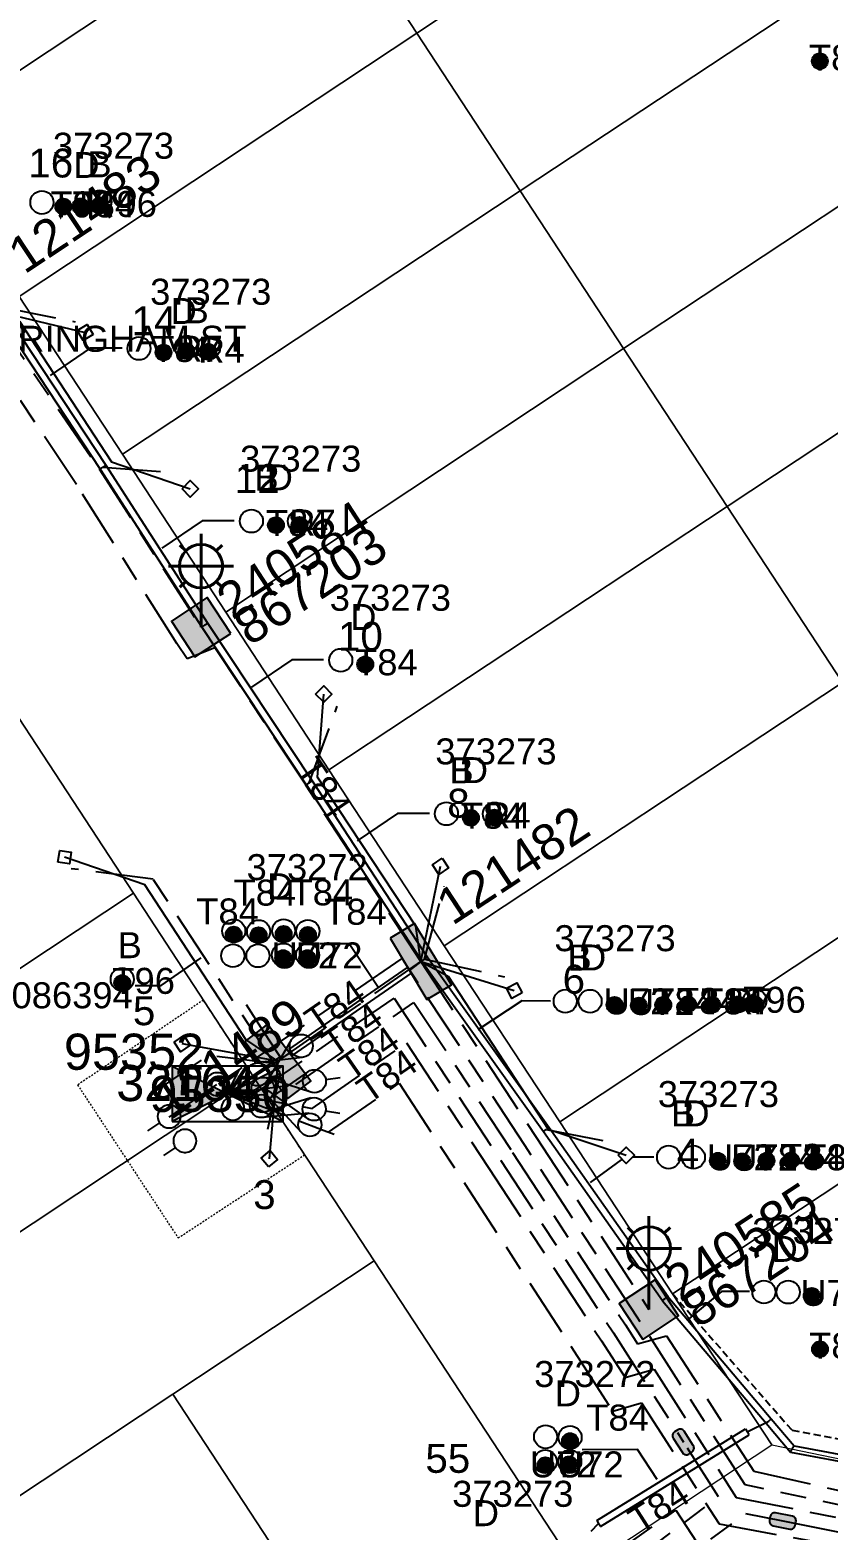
# Model space of a CAD drawing. Header units: metres. Extents: x 302064 to 304096, y 6268242 to 6271990.
# Drawn here: x 303091.9 to 303147.1, y 6270722.2 to 6270826 of the extents above; entities that cross this region are included whole.
import ezdxf
from ezdxf.enums import TextEntityAlignment as Align

# ---------------------------------------------------------------- set-up
doc = ezdxf.new("R2010")
doc.units = ezdxf.units.M
for name, pattern in [('Cable Exist UG', [8.2, 4, -1.2, 1.8, -1.2]), ('DASHED', [0.75, 0.5, -0.25]), ('HIDDEN', [0.375, 0.25, -0.125]), ('HIDDEN2', [0.1875, 0.125, -0.0625])]:
    doc.linetypes.add(name, pattern=pattern)
doc.layers.get('0').update_dxf_attribs({"color": 6})
for name, color, linetype in [('_User Miscellaneous12', 7, 'Continuous'), ('_User_LV_Exist', 7, 'Continuous'), ('Duct_SP_EXT', 7, 'Continuous'), ('Equip_HV_EXT', 7, 'Continuous'), ('Equip_LV_EXT', 7, 'Continuous'), ('Equip_SP_SL_EXT', 7, 'Continuous'), ('Mains_HV_EXT', 1, 'Continuous'), ('Mains_LV_EXT', 5, 'Continuous'), ('Mains_LV_SL_EXT', 4, 'Continuous'), ('Services_SP_EXT', 7, 'Continuous'), ('Sub_SP_EXT', 7, 'Continuous'), ('SupportsUG_SP_LV_EXT', 7, 'Continuous'), ('SupportsUG_SP_LV_SL_EXT', 7, 'Continuous'), ('Trench_SP_EXT', 7, 'Continuous')]:
    doc.layers.add(name, color=color, linetype=linetype)
for name, color, linetype, lineweight in [('Cadastre Land Parcels_SP_EXT', 7, 'Continuous', 5), ('Cadastre Other Property_SP_EXT', 9, 'HIDDEN', 5), ('Cadastre Roads_SP_EXT', 9, 'Continuous', 5)]:
    doc.layers.add(name, color=color, linetype=linetype, lineweight=lineweight)
doc.layers.add('UNKNOWN_FEATURES', color=1, linetype='DASHED', plot=False)
doc.styles.add('COLUMN_LABEL', font='arial.ttf')
doc.styles.add('iecARIAL', font='arial.ttf', dxfattribs={"height": 2})
doc.styles.add('POLE_LABEL', font='arial.ttf')
doc.styles.get("Standard").update_dxf_attribs({"font": 'arial.ttf'})
doc.styles.add('SWITCH_LABEL', font='arial.ttf', dxfattribs={"height": 2.5})
doc.linetypes.add('Cable E UG', pattern='A,6,-0.5,["E",Standard,S=1.7,R=0,X=0.5,Y=-1],-2.9', length=9.4)

# ---------------------------------------------------------------- blocks, each defined once
blk = doc.blocks.new('SUB_PADMOUNT_EXT')
for points in [[(0, 0), (-3.84, 1.92), (-3.84, -1.92)], [(0, 0), (3.84, 1.92), (3.84, -1.92)]]:
    blk.add_hatch(color=256).paths.add_polyline_path(points)
for p, q in [((3.84, 1.92), (-3.84, -1.92)), ((-3.84, 1.92), (3.84, -1.92))]:
    blk.add_line(p, q)
blk.add_lwpolyline([(-3.84, -1.92), (3.84, -1.92), (3.84, 1.92), (-3.84, 1.92)], close=True)
for tag, height, flags, p in [('ASSET_NUM', 2.5, 8, (2, 2)), ('STREET_CODE', 0.2, 9, (1.5, 0)), ('CONSTRUCTED_VOLTAGE', 0.2, 9, (1.5, -0.2)), ('OPERATING_VOLTAGE', 0.2, 9, (1.5, -0.6)), ('ORIENTATION', 0.2, 9, (1.5, -0.8)), ('OWNED_BY', 0.2, 9, (1.5, -1)), ('NO_PHASES', 0.2, 9, (1.5, -0.4)), ('OPERATED_BY', 0.2, 9, (1.5, -1.2)), ('SECONDARY_VOLTAGE', 0.2, 9, (1.5, -1.6)), ('STATE', 0.2, 9, (1.5, -1.8)), ('MAINTAINED_BY', 0.2, 9, (1.5, -1.4)), ('PARENT', 0.2, 9, (1.5, -2)), ('SUBSTATION_TYPE', 0.2, 9, (1.5, -2.2)), ('STREETNAME', 0.2, 9, (1.5, -3)), ('SUBURB', 0.2, 9, (1.5, -3.2)), ('USAGE', 0.2, 9, (1.5, -2.4)), ('LEGEND', 0.2, 9, (1.5, -2.6)), ('LOCATION', 0.2, 9, (1.5, -2.8)), ('Z', 0.2, 1, (1.5, -3.6)), ('NOTES', 0.2, 9, (1.5, -3.4))]:
    blk.add_attdef(tag, text='', height=height, dxfattribs=dict(flags=flags)).set_placement(p, align=Align.MIDDLE_LEFT)
blk = doc.blocks.new('COLUMN_EXT')
blk.add_hatch(color=256).paths.add_polyline_path([(-1.49, 1.48), (-1.49, -1.49), (1.48, -1.49), (1.48, 1.48)])
blk.add_lwpolyline([(-1.49, -1.49), (1.48, -1.49), (1.48, 1.48), (-1.49, 1.48)], close=True)
for tag, height, style, flags, p in [('ASSET_NUM', 2.5, 'COLUMN_LABEL', 8, (2, 2)), ('STRUCTURE_PLANT_NUMBER', 0.2, 'POLE_LABEL', 9, (1.81, 0.03)), ('STREET_CODE', 0.2, 'COLUMN_LABEL', 9, (1.81, -0.2))]:
    blk.add_attdef(tag, text='', height=height, dxfattribs=dict(style=style, flags=flags)).set_placement(p, align=Align.MIDDLE_LEFT)
at = {"flags": 9}
for tag, p in [('COLUMN_TYPE', (1.81, -0.4)), ('OWNED_BY', (1.81, -0.6)), ('STATE', (1.81, -0.8)), ('USAGE', (1.81, -1)), ('STREETNAME', (1.81, -1.6)), ('SUBURB', (1.81, -1.8)), ('LEGEND', (1.81, -1.2)), ('LOCATION', (1.81, -1.4)), ('NOTES', (1.81, -2))]:
    blk.add_attdef(tag, text='', height=0.2, dxfattribs=at).set_placement(p, align=Align.MIDDLE_LEFT)
at = {"flags": 1}
blk.add_attdef('Z', (1.81, -2.35), '', height=0.2, dxfattribs=at)
blk = doc.blocks.new('PILLAR_EXT')
blk.add_hatch(color=256).paths.add_polyline_path([(-2.475, 0.99), (-2.475, -0.99), (2.475, -0.99), (2.475, 0.99)])
blk.add_lwpolyline([(-2.475, -0.99), (2.475, -0.99), (2.475, 0.99), (-2.475, 0.99)], close=True)
at = {"style": 'iecARIAL', "flags": 8}
blk.add_attdef('ASSET_NUM', (1.5, 3.5), '', height=2.5, dxfattribs=at)
for tag, p, flags in [('OWNED_BY', (0, -0.2), 9), ('STATE', (0, -0.4), 9), ('SUPPORT_TYPE', (0, -0.6), 9), ('USAGE', (0, -0.8), 9), ('LEGEND', (0, -1), 9), ('LOCATION', (0, -1.2), 9), ('STREETNAME', (0, -1.8), 9), ('SUBURB', (0, -2), 1), ('NOTES', (0, -1.4), 9), ('PARENT', (0, -1.6), 9)]:
    blk.add_attdef(tag, p, '', height=0.2, dxfattribs=dict(flags=flags))
blk = doc.blocks.new('DUCT_EXT')
blk.add_circle((0, 0.8), 0.8)
at = {"flags": 1}
blk.add_attdef('Z', (0, 0), '', height=0.2, dxfattribs=at)
at = {"flags": 9}
for tag, p in [('DUCT_CODE', (0, 0)), ('XSECT_TYPE', (0, -0.2)), ('STATE', (0, -0.6)), ('FB_REFERENCE', (0, -0.4)), ('NOTES', (0, -0.8))]:
    blk.add_attdef(tag, text='', height=0.2, dxfattribs=at).set_placement(p, align=Align.MIDDLE_LEFT)
blk = doc.blocks.new('SL_LANTERN_EXT')
at = {"lineweight": 40}
for p, q in [((0, 1.97), (0, 6.47)), ((-1.46, 5.68), (-1.06, 5.28)), ((1.46, 5.68), (1.06, 5.28)), ((-2.25, 4.22), (2.25, 4.22)), ((-1.46, 2.76), (-1.06, 3.16)), ((1.46, 2.76), (1.06, 3.16)), ((0, 0), (0, 2.72))]:
    blk.add_line(p, q, dxfattribs=at)
blk.add_circle((0, 4.22), 1.5, dxfattribs=at)
at = {"style": 'iecARIAL', "flags": 8}
blk.add_attdef('ASSET_NUM', (1.5, 1.5), '', height=2.5, dxfattribs=at)
for tag, p, height, flags in [('CONSTRUCTED_VOLTAGE', (0.98, -0.65), 0.2, 9), ('CONTROL_TYPE', (0.98, -0.85), 0.2, 9), ('LANTERN_PURPOSE', (0.98, -1.05), 0.2, 9), ('LNUMBER', (2.18, -3.25), 2.5, 8), ('OPERATING_VOLTAGE', (0.98, -1.65), 0.2, 9), ('ORIENTATION', (0.98, -1.85), 0.2, 9), ('OWNED_BY', (0.98, -2.05), 0.2, 9), ('STATE', (0.98, -2.25), 0.2, 9), ('LANTERN_TYPE', (0.98, -1.25), 0.2, 9), ('NO_PHASES', (0.98, -1.45), 0.2, 9), ('USAGE', (0.98, -2.45), 0.2, 9), ('CEXIST', (0.98, -2.65), 0.2, 9), ('CNEW', (0.98, -2.85), 0.2, 9), ('CNUMBER', (0.98, -3.05), 0.2, 9), ('CREMOVE', (0.98, -3.25), 0.2, 9), ('CREPLACE', (0.98, -3.45), 0.2, 9), ('LKINGHEIGHT', (0.98, -3.65), 0.2, 9), ('LBRACKET', (0.98, -3.85), 0.2, 9), ('LBRACKETVOCAB', (0.98, -4.05), 0.2, 9), ('LCATEGORY', (0.98, -4.25), 0.2, 9), ('LCHARGE1', (0.98, -4.45), 0.2, 9), ('LCHARGE1PERCENT', (0.98, -4.65), 0.2, 9), ('LCHARGE2', (0.98, -4.85), 0.2, 9), ('LCHARGE2PERCENT', (0.98, -5.05), 0.2, 9), ('LCHARGE3', (0.98, -5.25), 0.2, 9), ('LCHARGE3PERCENT', (0.98, -5.45), 0.2, 9), ('LEXIST', (0.98, -5.65), 0.2, 9), ('LLAMP', (0.98, -5.85), 0.2, 9), ('LLAMPVOCAB', (0.98, -6.05), 0.2, 9), ('LMAST', (0.98, -6.25), 0.2, 9), ('LMASTVOCAB', (0.98, -6.45), 0.2, 9), ('LNEW', (0.98, -6.65), 0.2, 9), ('LANTNUMBER', (0.98, -6.85), 0.2, 9), ('LOUTREACH', (0.98, -7.25), 0.2, 9), ('LOUTREACHVOCAB', (0.98, -7.45), 0.2, 9), ('LRATECODE', (0.98, -7.65), 0.2, 9), ('LREMOVE', (0.98, -7.85), 0.2, 9), ('LREPLACE', (0.98, -8.05), 0.2, 9), ('LTYPE', (0.98, -8.25), 0.2, 9), ('LTYPEVOCAB', (0.98, -8.45), 0.2, 9), ('STREETNAME', (0.98, -9.25), 0.2, 9), ('SUBURB', (0.98, -9.45), 0.2, 1), ('LEGEND', (0.98, -8.65), 0.2, 9), ('LOCATION', (0.98, -8.85), 0.2, 9), ('NOTES', (0.98, -9.05), 0.2, 9)]:
    blk.add_attdef(tag, p, '', height=height, dxfattribs=dict(flags=flags))
blk = doc.blocks.new('CCP_EXT')
at = {"flags": 9}
for tag, p in [('STATE', (0, -1.8)), ('USAGE', (0, -1.2)), ('LEGEND', (0, -1.4)), ('LIFE_SUPPORT', (0, -1.6)), ('NOTES', (0, -2))]:
    blk.add_attdef(tag, text='', height=0.2, dxfattribs=at).set_placement(p, align=Align.MIDDLE_LEFT)
blk.add_wipeout([(0, 0.57), (0.57, 0), (0, -0.57), (-0.57, 0)])
blk.add_lwpolyline([(-0.57, 0), (0, 0.57), (0.57, 0), (0, -0.57), (-0.57, 0)])
at = {"flags": 1}
blk.add_attdef('Z', (0, 0), '', height=0.2, dxfattribs=at)
at = {"flags": 9}
for tag, p in [('CCP_TYPE', (0, 0)), ('CONSTRUCTED_VOLTAGE', (0, -0.2)), ('OPERATING_VOLTAGE', (0, -0.6)), ('ORIENTATION', (0, -0.8)), ('OWNED_BY', (0, -1)), ('NO_PHASES', (0, -0.4))]:
    blk.add_attdef(tag, text='', height=0.2, dxfattribs=at).set_placement(p, align=Align.MIDDLE_LEFT)
blk = doc.blocks.new('HV_STJ_EXT')
h = blk.add_hatch(color=256)
edge = h.paths.add_edge_path()
edge.add_ellipse((-0.59, 0.13), major_axis=(0.226, 0.226), ratio=1, start_angle=45, end_angle=135)
edge.add_line((-0.91, 0.13), (-0.91, -0.13))
edge.add_ellipse((-0.59, -0.13), major_axis=(0.226, 0.226), ratio=1, start_angle=135, end_angle=225)
edge.add_line((-0.59, -0.45), (0.59, -0.45))
edge.add_ellipse((0.59, -0.13), major_axis=(-0.226, 0.226), ratio=1, start_angle=135, end_angle=225)
edge.add_line((0.91, -0.13), (0.91, 0.13))
edge.add_ellipse((0.59, 0.13), major_axis=(-0.226, 0.226), ratio=1, start_angle=225, end_angle=315)
edge.add_line((0.59, 0.45), (-0.59, 0.45))
blk.add_lwpolyline([(-0.91, 0.13), (-0.91, -0.13, 0.414214), (-0.59, -0.45), (0.59, -0.45, 0.414214), (0.91, -0.13), (0.91, 0.13, 0.414214), (0.59, 0.45), (-0.59, 0.45, 0.414214)], format="xyb", close=True)
for tag, flags, p in [('ORIENTATION', 9, (1.5, 0)), ('Z', 1, (1.5, -0.8)), ('USAGE', 9, (1.5, -0.2)), ('LEGEND', 9, (1.5, -0.4)), ('NOTES', 9, (1.5, -0.6))]:
    blk.add_attdef(tag, text='', height=0.2, dxfattribs=dict(flags=flags)).set_placement(p, align=Align.MIDDLE_LEFT)
blk = doc.blocks.new('LV_UG_DFUSE_CLOSED_EXT')
for points in [[(1, 0), (0, 0)], [(5.04, 0.73), (2.16, -0.72)], [(5.05, -0.71), (2.16, 0.72)], [(6.2, 0.01), (7.2, 0.01)]]:
    blk.add_lwpolyline(points)
for centre in [(1.8, 0), (5.4, 0.01)]:
    blk.add_circle(centre, 0.8)
at = {"flags": 9}
for tag, p in [('ACTUAL_STATUS', (0, 0)), ('CONSTRUCTED_VOLTAGE', (0, -0.2)), ('OPERATING_VOLTAGE', (0, -0.6)), ('ORIENTATION', (0, -0.8)), ('STATE', (0, -1)), ('NO_PHASES', (0, -0.4)), ('SWITCH_TYPE', (0, -1.2)), ('USAGE', (0, -1.4)), ('NOTES', (0, -1.6))]:
    blk.add_attdef(tag, text='', height=0.2, dxfattribs=at).set_placement(p, align=Align.MIDDLE_LEFT)
at = {"flags": 1}
blk.add_attdef('Z', (0, 0), '', height=0.2, dxfattribs=at)
blk = doc.blocks.new('SWG_HOLEC_SU_EXT')
blk.add_line((1.8, -2), (5.8, -2))
for points in [[(1, 0), (0, 0)], [(6.6, 0), (7.6, 0)]]:
    blk.add_lwpolyline(points)
for points in [[(1.8, -0.8, 1), (1.8, 0.8, 1)], [(5.8, -0.8, 1), (5.8, 0.8, 1)]]:
    blk.add_lwpolyline(points, format="xyb", close=True)
at = {"style": 'SWITCH_LABEL', "flags": 8}
blk.add_attdef('ASSET_NUM', text='', height=2.5, rotation=179.9544, dxfattribs=at).set_placement((-2.4, 0), align=Align.MIDDLE_LEFT)
at = {"flags": 1}
blk.add_attdef('Z', (0, 0), '', height=0.2, dxfattribs=at)
at = {"flags": 9}
for tag, p in [('ACTUAL_STATUS', (0, -0.4)), ('CONSTRUCTED_VOLTAGE', (0, -0.6)), ('OPERATING_VOLTAGE', (0, -1)), ('NO_PHASES', (0, -0.8)), ('ORIENTATION', (0, -1.2)), ('OWNED_BY', (0, -1.4)), ('STATE', (0, -1.8)), ('SWITCH_TYPE', (0, -2)), ('PARENT', (0, -1.6)), ('STREETNAME', (0, -2.6)), ('SUBURB', (0, -2.8)), ('USAGE', (0, -2.2)), ('LOCATION', (0, -2.4)), ('NOTES', (0, -3))]:
    blk.add_attdef(tag, text='', height=0.2, dxfattribs=at).set_placement(p, align=Align.MIDDLE_LEFT)
at = {"style": 'SWITCH_LABEL', "flags": 9}
blk.add_attdef('STREET_CODE', text='', height=0.2, dxfattribs=at).set_placement((0, -0.2), align=Align.MIDDLE_LEFT)
blk = doc.blocks.new('CABLE_LARGE_EXT')
h = blk.add_hatch(color=256)
edge = h.paths.add_edge_path()
edge.add_arc((0, 0.55), 0.55, 0, 360)
blk.add_circle((0, 0.55), 0.55)
at = {"flags": 1}
blk.add_attdef('Z', (0, 0), '', height=0.2, dxfattribs=at)
at = {"flags": 9}
for tag, p in [('COND_CODE', (0, 0)), ('STATE', (0, -0.4)), ('XSECT_SIZE', (0, -0.6)), ('FB_REFERENCE', (0, -0.2)), ('NOTES', (0, -0.8))]:
    blk.add_attdef(tag, text='', height=0.2, dxfattribs=at).set_placement(p, align=Align.MIDDLE_LEFT)

msp = doc.modelspace()

# ---------------------------------------------------------------- linework, layer by layer
at = {"layer": '_User Miscellaneous12'}
for p, q in [((303096.7608, 6270795.627), (303096.9625, 6270795.757)), ((303096.7622, 6270795.6249), (303096.9625, 6270795.757)), ((303097.1629, 6270795.8892), (303096.9625, 6270795.757)), ((303097.1643, 6270795.887), (303096.9625, 6270795.757)), ((303103.8141, 6270784.6807), (303104.0158, 6270784.8107)), ((303103.8158, 6270784.6781), (303104.0158, 6270784.8107)), ((303103.8158, 6270784.6781), (303111.0366, 6270773.7835)), ((303104.2159, 6270784.9433), (303104.0158, 6270784.8107)), ((303104.2176, 6270784.9407), (303104.0158, 6270784.8107)), ((303111.0358, 6270773.7847), (303111.2367, 6270773.9161)), ((303111.0358, 6270773.7847), (303119.0281, 6270761.5671)), ((303111.0366, 6270773.7835), (303111.2367, 6270773.9161)), ((303111.4367, 6270774.0487), (303111.2367, 6270773.9161)), ((303111.4375, 6270774.0475), (303111.2367, 6270773.9161)), ((303119.0281, 6270761.5671), (303119.229, 6270761.6985)), ((303119.0337, 6270761.559), (303119.229, 6270761.6985)), ((303119.4243, 6270761.838), (303119.229, 6270761.6985)), ((303119.4298, 6270761.8299), (303119.229, 6270761.6985)), ((303109.826, 6270755.4671), (303118.0462, 6270761.1305)), ((303110.0983, 6270755.0718), (303118.3185, 6270760.7353)), ((303118.0462, 6270761.1305), (303118.1824, 6270760.9329)), ((303118.3185, 6270760.7353), (303118.1824, 6270760.9329)), ((303109.826, 6270755.4671), (303109.9622, 6270755.2695)), ((303110.0983, 6270755.0718), (303109.9622, 6270755.2695)), ((303127.4454, 6270749.7809), (303127.6416, 6270749.9191)), ((303127.4463, 6270749.7796), (303127.6416, 6270749.9191)), ((303127.837, 6270750.0586), (303127.6416, 6270749.9191)), ((303127.8379, 6270750.0572), (303127.6416, 6270749.9191)), ((303135.6866, 6270738.0773), (303135.8829, 6270738.2155)), ((303135.6996, 6270738.0606), (303135.8829, 6270738.2155)), ((303135.6996, 6270738.0606), (303142.8581, 6270729.5901)), ((303136.0662, 6270738.3704), (303135.8829, 6270738.2155)), ((303136.0791, 6270738.3537), (303135.8829, 6270738.2155)), ((303136.0662, 6270738.3704), (303143.2247, 6270729.8999)), ((303131.1372, 6270722.8605), (303141.4295, 6270729.2045)), ((303141.4295, 6270729.2045), (303141.5555, 6270729.0002)), ((303142.8581, 6270729.5901), (303143.0414, 6270729.745)), ((303142.8584, 6270729.5897), (303143.0414, 6270729.745)), ((303142.8584, 6270729.5897), (303144.5475, 6270727.5995)), ((303143.2244, 6270729.9003), (303143.0414, 6270729.745)), ((303143.2247, 6270729.8999), (303143.0414, 6270729.745)), ((303143.2244, 6270729.9003), (303144.8031, 6270728.0402)), ((303131.3891, 6270722.4519), (303141.6814, 6270728.7959)), ((303141.6814, 6270728.7959), (303141.5555, 6270729.0002)), ((303144.8031, 6270728.0402), (303144.6753, 6270727.8198)), ((303144.8031, 6270728.0402), (303151.121, 6270726.863)), ((303144.5475, 6270727.5995), (303144.6753, 6270727.8198)), ((303144.5475, 6270727.5995), (303151.2087, 6270726.3584)), ((303131.1372, 6270722.8605), (303131.2631, 6270722.6562)), ((303131.3891, 6270722.4519), (303131.2631, 6270722.6562))]:
    msp.add_line(p, q, dxfattribs=at)
at = {"layer": '_User_LV_Exist', "linetype": 'Cable Exist UG'}
for points in [[(303109.0604, 6270754.6412), (303118.9616, 6270761.5411)], [(303105.7113, 6270752.4808), (303109.0604, 6270754.6412)], [(303119.8763, 6270704.2182), (303122.3871, 6270703.3968), (303122.3871, 6270703.3968), (303131.7804, 6270709.5343), (303130.6446, 6270712.4768), (303130.6446, 6270712.4768), (303131.9307, 6270719.825), (303131.7192, 6270720.1186), (303136.6175, 6270723.5739), (303136.6175, 6270723.5739), (303138.4485, 6270720.7854), (303152.3795, 6270718.3585), (303163.8231, 6270725.9608), (303166.1837, 6270727.529), (303171.0164, 6270730.7101), (303169.887, 6270732.4046)]]:
    msp.add_lwpolyline(points, dxfattribs=at)
at = {"layer": 'Cadastre Land Parcels_SP_EXT', "linetype": 'Continuous'}
for points in [[(303146.2346, 6270844.0295), (303139.0651, 6270854.9493), (303111.5424, 6270836.7151), (303118.6877, 6270825.7978), (303146.2346, 6270844.0295)], [(303111.5424, 6270836.7151), (303104.3979, 6270847.6314), (303076.8794, 6270829.3963), (303084.0248, 6270818.48), (303111.5424, 6270836.7151)], [(303153.405, 6270833.1077), (303146.2346, 6270844.0295), (303118.6877, 6270825.7978), (303125.833, 6270814.8815), (303153.405, 6270833.1077)], [(303118.6877, 6270825.7978), (303111.5424, 6270836.7151), (303084.0248, 6270818.48), (303091.1693, 6270807.5647), (303118.6877, 6270825.7978)], [(303160.5744, 6270822.1879), (303153.405, 6270833.1077), (303125.833, 6270814.8815), (303132.9934, 6270803.9625), (303160.5744, 6270822.1879)], [(303125.833, 6270814.8815), (303118.6877, 6270825.7978), (303091.1693, 6270807.5647), (303098.3138, 6270796.6474), (303125.833, 6270814.8815)], [(303167.744, 6270811.268), (303160.5744, 6270822.1879), (303132.9934, 6270803.9625), (303140.1629, 6270793.0427), (303167.744, 6270811.268)], [(303132.9934, 6270803.9625), (303125.833, 6270814.8815), (303098.3138, 6270796.6474), (303105.46, 6270785.7311), (303132.9934, 6270803.9625)], [(303175.7408, 6270799.0862), (303167.744, 6270811.268), (303140.1629, 6270793.0427), (303148.1598, 6270780.8619), (303175.7408, 6270799.0862)], [(303140.1629, 6270793.0427), (303132.9934, 6270803.9625), (303105.46, 6270785.7311), (303112.6044, 6270774.8148), (303140.1629, 6270793.0427)], [(303148.1598, 6270780.8619), (303140.1629, 6270793.0427), (303112.6044, 6270774.8148), (303120.5789, 6270762.6366), (303148.1598, 6270780.8619)], [(303150.7248, 6270765.0925), (303156.1567, 6270768.6821), (303148.1598, 6270780.8619), (303120.5789, 6270762.6366), (303128.5758, 6270750.4567), (303150.7248, 6270765.0925)], [(303099.0641, 6270766.2796), (303090.2732, 6270779.712), (303062.7656, 6270761.485), (303071.5549, 6270748.0515), (303099.0641, 6270766.2796)], [(303107.3906, 6270753.5566), (303099.0641, 6270766.2796), (303071.5549, 6270748.0515), (303079.8798, 6270735.3276), (303107.3906, 6270753.5566)], [(303158.5363, 6270753.1933), (303150.7248, 6270765.0925), (303128.5758, 6270750.4567), (303136.3881, 6270738.5586), (303158.5363, 6270753.1933)], [(303101.7886, 6270731.6032), (303115.7221, 6270740.8337), (303107.3906, 6270753.5566), (303079.8798, 6270735.3276), (303088.2047, 6270722.6035), (303101.7886, 6270731.6032)], [(303168.1621, 6270738.5318), (303158.5363, 6270753.1933), (303136.3881, 6270738.5586), (303143.2563, 6270728.097), (303150.1932, 6270726.6584), (303168.1621, 6270738.5318)], [(303128.4644, 6270712.2988), (303129.885, 6270719.261), (303115.7221, 6270740.8337), (303101.7886, 6270731.6032), (303118.6818, 6270705.835), (303128.4644, 6270712.2988)], [(303118.6818, 6270705.835), (303101.7886, 6270731.6032), (303088.2047, 6270722.6035), (303105.0638, 6270696.8357), (303118.6818, 6270705.835)]]:
    msp.add_lwpolyline(points, close=True, dxfattribs=at)
at = {"layer": 'Duct_SP_EXT'}
for p, q in [((303096.7608, 6270795.627), (303096.9625, 6270795.757)), ((303096.7622, 6270795.6249), (303096.9625, 6270795.757)), ((303097.1629, 6270795.8892), (303096.9625, 6270795.757)), ((303097.1643, 6270795.887), (303096.9625, 6270795.757)), ((303103.8141, 6270784.6807), (303104.0158, 6270784.8107)), ((303103.8158, 6270784.6781), (303104.0158, 6270784.8107)), ((303103.8158, 6270784.6781), (303111.0366, 6270773.7835)), ((303104.2159, 6270784.9433), (303104.0158, 6270784.8107)), ((303104.2176, 6270784.9407), (303104.0158, 6270784.8107)), ((303111.0358, 6270773.7847), (303111.2367, 6270773.9161)), ((303111.0358, 6270773.7847), (303119.0281, 6270761.5671)), ((303111.0366, 6270773.7835), (303111.2367, 6270773.9161)), ((303111.4367, 6270774.0487), (303111.2367, 6270773.9161)), ((303111.4375, 6270774.0475), (303111.2367, 6270773.9161)), ((303119.0281, 6270761.5671), (303119.229, 6270761.6985)), ((303119.0337, 6270761.559), (303119.229, 6270761.6985)), ((303119.4243, 6270761.838), (303119.229, 6270761.6985)), ((303119.4298, 6270761.8299), (303119.229, 6270761.6985)), ((303109.826, 6270755.4671), (303118.0462, 6270761.1305)), ((303110.0983, 6270755.0718), (303118.3185, 6270760.7353)), ((303118.0462, 6270761.1305), (303118.1824, 6270760.9329)), ((303118.3185, 6270760.7353), (303118.1824, 6270760.9329)), ((303109.826, 6270755.4671), (303109.9622, 6270755.2695)), ((303110.0983, 6270755.0718), (303109.9622, 6270755.2695)), ((303127.4454, 6270749.7809), (303127.6416, 6270749.9191)), ((303127.4463, 6270749.7796), (303127.6416, 6270749.9191)), ((303127.837, 6270750.0586), (303127.6416, 6270749.9191)), ((303127.8379, 6270750.0572), (303127.6416, 6270749.9191)), ((303135.6866, 6270738.0773), (303135.8829, 6270738.2155)), ((303135.6996, 6270738.0606), (303135.8829, 6270738.2155)), ((303135.6996, 6270738.0606), (303142.8581, 6270729.5901)), ((303136.0662, 6270738.3704), (303135.8829, 6270738.2155)), ((303136.0791, 6270738.3537), (303135.8829, 6270738.2155)), ((303136.0662, 6270738.3704), (303143.2247, 6270729.8999)), ((303131.1372, 6270722.8605), (303141.4295, 6270729.2045)), ((303141.4295, 6270729.2045), (303141.5555, 6270729.0002)), ((303142.8581, 6270729.5901), (303143.0414, 6270729.745)), ((303142.8584, 6270729.5897), (303143.0414, 6270729.745)), ((303142.8584, 6270729.5897), (303144.5475, 6270727.5995)), ((303143.2244, 6270729.9003), (303143.0414, 6270729.745)), ((303143.2247, 6270729.8999), (303143.0414, 6270729.745)), ((303143.2244, 6270729.9003), (303144.8031, 6270728.0402)), ((303131.3891, 6270722.4519), (303141.6814, 6270728.7959)), ((303141.6814, 6270728.7959), (303141.5555, 6270729.0002)), ((303144.8031, 6270728.0402), (303144.6753, 6270727.8198)), ((303144.8031, 6270728.0402), (303151.121, 6270726.863)), ((303144.5475, 6270727.5995), (303144.6753, 6270727.8198)), ((303144.5475, 6270727.5995), (303151.2087, 6270726.3584)), ((303131.1372, 6270722.8605), (303131.2631, 6270722.6562)), ((303131.3891, 6270722.4519), (303131.2631, 6270722.6562))]:
    msp.add_line(p, q, dxfattribs=at)
for points in [[(303098.2805, 6270803.9922), (303096.075, 6270803.9902), (303093.3009, 6270802.0921)], [(303106.0457, 6270792.0432), (303103.8226, 6270792.0442), (303101.0303, 6270790.1596)], [(303112.2373, 6270782.4121), (303110.0299, 6270782.4169), (303107.2516, 6270780.5369)], [(303119.5539, 6270771.7874), (303117.3411, 6270771.7871), (303114.5568, 6270769.9053)], [(303111.9724, 6270762.7978), (303114.0071, 6270762.783), (303115.9769, 6270759.8269)], [(303099.1788, 6270759.8781), (303100.988, 6270759.8793), (303103.7649, 6270761.795)], [(303127.9384, 6270758.8093), (303125.9489, 6270758.8226), (303122.9196, 6270756.813)], [(303135.0911, 6270748.0158), (303133.093, 6270748.0045), (303130.6779, 6270746.246)], [(303141.7228, 6270738.6991), (303139.7777, 6270738.711), (303137.5242, 6270736.828)], [(303130.1237, 6270727.782), (303133.9345, 6270727.805), (303135.2926, 6270725.7221)]]:
    msp.add_lwpolyline(points, dxfattribs=at)
at = {"layer": 'Mains_HV_EXT', "linetype": 'Cable Exist UG'}
for points in [[(303144.0145, 6270722.8306), (303151.4284, 6270721.354), (303171.027, 6270734.3723), (303182.0739, 6270741.6902), (303201.5468, 6270754.5162), (303203.4227, 6270764.2404), (303203.4227, 6270764.2404), (303210.2958, 6270768.6567), (303220.1172, 6270766.8212), (303241.2349, 6270780.7834), (303245.8405, 6270783.8465)], [(303014.3294, 6270633.2928), (303033.0557, 6270645.6652), (303050.6683, 6270657.3015), (303050.6683, 6270657.3015), (303063.9905, 6270666.1375), (303065.3835, 6270676.2249), (303073.2007, 6270681.4091), (303073.2007, 6270681.4091), (303079.2953, 6270679.68), (303081.6781, 6270677.7478), (303094.7846, 6270686.4489), (303120.3356, 6270703.332), (303120.3356, 6270703.332), (303131.5989, 6270710.8036), (303133.0261, 6270719.5886), (303139.5738, 6270724.4942), (303137.1291, 6270728.2993)], [(303014.5301, 6270632.2268), (303031.6703, 6270643.5398), (303033.0363, 6270643.3888), (303044.8982, 6270651.1623), (303045.0069, 6270652.3522), (303064.9193, 6270665.5536), (303066.3124, 6270675.6409), (303072.3481, 6270679.6292), (303078.1655, 6270678.1806), (303081.2233, 6270675.2883), (303094.2286, 6270683.7239), (303094.6444, 6270685.1866), (303120.7392, 6270702.4038), (303122.3185, 6270702.1752), (303122.3185, 6270702.1752), (303133.4328, 6270709.6202), (303134.8708, 6270718.4716), (303141.4446, 6270723.3424), (303144.0145, 6270722.8306)]]:
    msp.add_lwpolyline(points, dxfattribs=at)
at = {"layer": 'Mains_HV_EXT', "linetype": 'Cable E UG'}
for points in [[(303108.0673, 6270756.6923), (303106.906, 6270758.553)], [(303106.617, 6270753.1464), (303109.2331, 6270754.9604), (303108.0673, 6270756.6923)]]:
    msp.add_lwpolyline(points, dxfattribs=at)
at = {"layer": 'Mains_LV_EXT', "linetype": 'Cable Exist UG'}
for points in [[(303109.0604, 6270754.6412), (303118.9616, 6270761.5411)], [(303105.7113, 6270752.4808), (303109.0604, 6270754.6412)], [(303119.8763, 6270704.2182), (303122.3871, 6270703.3968), (303122.3871, 6270703.3968), (303131.7804, 6270709.5343), (303130.6446, 6270712.4768), (303130.6446, 6270712.4768), (303131.9307, 6270719.825), (303131.7192, 6270720.1186), (303136.6175, 6270723.5739), (303136.6175, 6270723.5739), (303138.4485, 6270720.7854), (303152.3795, 6270718.3585), (303163.8231, 6270725.9608), (303166.1837, 6270727.529), (303171.0164, 6270730.7101), (303169.887, 6270732.4046)]]:
    msp.add_lwpolyline(points, dxfattribs=at)
at = {"layer": 'Trench_SP_EXT', "linetype": 'Cable Exist UG'}
for points in [[(303096.9625, 6270795.7571), (303101.9319, 6270795.3763)], [(303119.229, 6270761.6985), (303120.5744, 6270766.7296)], [(303118.1824, 6270760.9328), (303119.229, 6270761.6985)], [(303108.8118, 6270754.4858), (303104.5243, 6270755.0093)], [(303109.9622, 6270755.2695), (303108.8311, 6270754.5147)], [(303106.597, 6270752.066), (303109.2339, 6270753.8099), (303109.2339, 6270753.8099), (303108.8118, 6270754.4858)], [(303109.2339, 6270753.8099), (303108.2217, 6270749.3737)], [(303127.6416, 6270749.9191), (303131.6162, 6270749.1498)], [(303141.5554, 6270729.0003), (303143.0414, 6270729.745)], [(303130.7597, 6270722.1189), (303131.2631, 6270722.6562)]]:
    msp.add_lwpolyline(points, dxfattribs=at)
at = {"layer": 'UNKNOWN_FEATURES'}
msp.add_lwpolyline([(303136.4011, 6270738.5394), (303144.6661, 6270729.1032), (303144.6661, 6270729.1032), (303151.882, 6270727.7588)], dxfattribs=at)

# ---------------------------------------------------------------- block references
at = {"layer": 'Duct_SP_EXT'}
for name, p in [('CABLE_LARGE_EXT', (303146.5791, 6270823.297)), ('DUCT_EXT', (303092.7345, 6270813.2734)), ('CABLE_LARGE_EXT', (303094.2227, 6270813.237)), ('CABLE_LARGE_EXT', (303095.4069, 6270813.253)), ('DUCT_EXT', (303096.7466, 6270813.3262)), ('CABLE_LARGE_EXT', (303096.7466, 6270813.3262)), ('DUCT_EXT', (303102.734, 6270803.2541)), ('DUCT_EXT', (303099.4548, 6270803.1737)), ('CABLE_LARGE_EXT', (303101.154, 6270803.1409)), ('CABLE_LARGE_EXT', (303102.7341, 6270803.2541)), ('DUCT_EXT', (303104.2572, 6270803.1969)), ('CABLE_LARGE_EXT', (303104.2572, 6270803.197)), ('DUCT_EXT', (303107.2353, 6270791.2261)), ('DUCT_EXT', (303110.5656, 6270791.2146)), ('CABLE_LARGE_EXT', (303108.9335, 6270791.1913)), ('CABLE_LARGE_EXT', (303110.5657, 6270791.2146)), ('DUCT_EXT', (303113.4184, 6270781.5917)), ('CABLE_LARGE_EXT', (303115.1144, 6270781.557)), ('DUCT_EXT', (303120.7348, 6270770.9713)), ('CABLE_LARGE_EXT', (303122.4316, 6270770.936)), ('DUCT_EXT', (303124.0553, 6270770.9585)), ('CABLE_LARGE_EXT', (303124.0552, 6270770.9584)), ('DUCT_EXT', (303106.0109, 6270762.8596)), ('DUCT_EXT', (303107.7344, 6270762.8137)), ('DUCT_EXT', (303109.4689, 6270762.8718)), ('DUCT_EXT', (303111.1458, 6270762.8346)), ('CABLE_LARGE_EXT', (303106.0109, 6270762.8596)), ('CABLE_LARGE_EXT', (303107.7344, 6270762.8137)), ('CABLE_LARGE_EXT', (303109.4662, 6270762.9096)), ('CABLE_LARGE_EXT', (303111.1457, 6270762.8346)), ('DUCT_EXT', (303105.9514, 6270761.1502)), ('DUCT_EXT', (303107.6892, 6270761.1446)), ('DUCT_EXT', (303109.4527, 6270761.2001)), ('CABLE_LARGE_EXT', (303109.4331, 6270761.2375)), ('DUCT_EXT', (303111.1277, 6270761.1926)), ('CABLE_LARGE_EXT', (303111.1031, 6270761.2322)), ('DUCT_EXT', (303098.2949, 6270759.5062)), ('CABLE_LARGE_EXT', (303098.2949, 6270759.5062)), ('DUCT_EXT', (303128.9598, 6270757.9994)), ('DUCT_EXT', (303130.6771, 6270757.9926)), ('DUCT_EXT', (303140.9218, 6270758.0266)), ('DUCT_EXT', (303142.0839, 6270758.0364)), ('CABLE_LARGE_EXT', (303132.3734, 6270757.9932)), ('CABLE_LARGE_EXT', (303134.0555, 6270757.955)), ('CABLE_LARGE_EXT', (303135.7446, 6270757.994)), ('CABLE_LARGE_EXT', (303137.4493, 6270758.037)), ('CABLE_LARGE_EXT', (303139.1306, 6270757.9991)), ('CABLE_LARGE_EXT', (303140.9218, 6270758.0266)), ('CABLE_LARGE_EXT', (303142.084, 6270758.0364)), ('DUCT_EXT', (303136.112, 6270747.2086)), ('DUCT_EXT', (303137.8284, 6270747.2048)), ('CABLE_LARGE_EXT', (303139.5247, 6270747.2071)), ('CABLE_LARGE_EXT', (303141.2062, 6270747.1707)), ('CABLE_LARGE_EXT', (303142.8917, 6270747.2069)), ('CABLE_LARGE_EXT', (303144.5842, 6270747.2357)), ('CABLE_LARGE_EXT', (303146.2629, 6270747.2011)), ('DUCT_EXT', (303142.7117, 6270737.8758)), ('DUCT_EXT', (303144.3907, 6270737.8735)), ('CABLE_LARGE_EXT', (303146.0226, 6270737.8562)), ('CABLE_LARGE_EXT', (303146.5944, 6270734.1707)), ('DUCT_EXT', (303127.6006, 6270727.8549)), ('DUCT_EXT', (303129.2928, 6270727.8154)), ('CABLE_LARGE_EXT', (303129.2928, 6270727.8154)), ('DUCT_EXT', (303127.5779, 6270726.144)), ('DUCT_EXT', (303129.2703, 6270726.1395))]:
    msp.add_blockref(name, p, dxfattribs=at)
at = {"layer": 'Duct_SP_EXT', "rotation": 359.7787818961266}
for p in [(303127.5779, 6270726.144), (303129.2309, 6270726.2034)]:
    msp.add_blockref('CABLE_LARGE_EXT', p, dxfattribs=at)
at = {"layer": 'Equip_HV_EXT'}
for p, rotation in [((303137.129, 6270728.2993), 122.5737588941268), ((303144.0145, 6270722.8306), 348.7358288982079)]:
    msp.add_blockref('HV_STJ_EXT', p, dxfattribs=dict(at, rotation=rotation))
at = {"layer": 'Equip_LV_EXT'}
for p, rotation in [((303106.162, 6270752.7554), 32.99002785228885), ((303106.2535, 6270752.4706), 8.278889708055353), ((303106.249, 6270752.2), 350.6491074506374)]:
    msp.add_blockref('LV_UG_DFUSE_CLOSED_EXT', p, dxfattribs=dict(at, rotation=rotation))
at = {"layer": 'Equip_SP_SL_EXT'}
ref = msp.add_blockref('SL_LANTERN_EXT', (303103.7474, 6270784.6795), dxfattribs=at)
ref.add_attrib('ASSET_NUM', '240584', dxfattribs={"layer": '0', "height": 2.5, "rotation": 33.087993, "style": 'iecARIAL'}).set_placement((303105.2474, 6270786.1795), align=Align.MIDDLE_LEFT)
ref = msp.add_blockref('SL_LANTERN_EXT', (303134.7546, 6270737.4614), dxfattribs=at)
ref.add_attrib('ASSET_NUM', '240585', dxfattribs={"layer": '0', "height": 2.5, "rotation": 33.296136, "style": 'iecARIAL'}).set_placement((303136.2546, 6270738.9614), align=Align.MIDDLE_LEFT)
at = {"layer": 'Sub_SP_EXT'}
ref = msp.add_blockref('SUB_PADMOUNT_EXT', (303105.5889, 6270752.3879), dxfattribs=at)
ref.add_attrib('ASSET_NUM', '32164', dxfattribs={"layer": '0', "height": 2.5}).set_placement((303107.5889, 6270753.1379), align=Align.MIDDLE_RIGHT)
at = {"layer": 'SupportsUG_SP_LV_EXT'}
ref = msp.add_blockref('PILLAR_EXT', (303089.3303, 6270806.6053), dxfattribs=dict(at, rotation=303.6055502420514))
ref.add_attrib('ASSET_NUM', '121483', dxfattribs={"layer": '0', "height": 2.5, "rotation": 33.574677, "style": 'iecARIAL'}).set_placement((303090.8303, 6270810.1053), align=Align.MIDDLE_LEFT)
ref = msp.add_blockref('PILLAR_EXT', (303118.9616, 6270761.5411), dxfattribs=dict(at, rotation=300.9924650816982))
ref.add_attrib('ASSET_NUM', '121482', dxfattribs={"layer": '0', "height": 2.5, "rotation": 33.274767, "style": 'iecARIAL'}).set_placement((303120.4616, 6270765.0411), align=Align.MIDDLE_LEFT)
ref = msp.add_blockref('PILLAR_EXT', (303109.0604, 6270754.6411), dxfattribs=dict(at, rotation=307.194345425457))
ref.add_attrib('ASSET_NUM', '121489', dxfattribs={"layer": '0', "height": 2.5, "rotation": 34.313738, "style": 'iecARIAL'}).set_placement((303110.5604, 6270758.1411), align=Align.MIDDLE_RIGHT)
at = {"layer": 'SupportsUG_SP_LV_SL_EXT'}
ref = msp.add_blockref('COLUMN_EXT', (303103.7475, 6270784.6795), dxfattribs=dict(at, rotation=123.2007280651406))
ref.add_attrib('ASSET_NUM', '867203', dxfattribs={"layer": '0', "height": 2.5, "rotation": 33.087993, "style": 'COLUMN_LABEL'}).set_placement((303105.7475, 6270785.4295), align=Align.TOP_LEFT)
ref = msp.add_blockref('COLUMN_EXT', (303134.7546, 6270737.4614), dxfattribs=dict(at, rotation=33.30227722248068))
ref.add_attrib('ASSET_NUM', '867204', dxfattribs={"layer": '0', "height": 2.5, "rotation": 33.296136, "style": 'COLUMN_LABEL'}).set_placement((303136.7546, 6270738.2114), align=Align.TOP_LEFT)

# ---------------------------------------------------------------- texts
at = {"layer": 'Cadastre Land Parcels_SP_EXT'}
for s, p in [('16', (303091.7934, 6270815.8029)), ('14', (303098.938, 6270804.8866)), ('12', (303106.0837, 6270793.9688)), ('10', (303113.2299, 6270783.0505)), ('8', (303120.7903, 6270771.5013)), ('6', (303128.7767, 6270759.3213)), ('5', (303099.031, 6270757.1375)), ('4', (303136.6809, 6270747.2823)), ('3', (303107.36, 6270744.4146)), ('55', (303119.2768, 6270726.1627))]:
    msp.add_text(s, height=2, dxfattribs=at).set_placement(p)
at = {"layer": 'Cadastre Other Property_SP_EXT'}
msp.add_text('086394', height=1.8, dxfattribs=at).set_placement((303090.6329, 6270758.309))
at = {"layer": 'Duct_SP_EXT'}
for s, p in [('T84', (303145.8258, 6270823.1944)), ('373273', (303093.4935, 6270817.1002)), ('D', (303094.9131, 6270815.7682)), ('B', (303095.8817, 6270815.8151)), ('T94', (303093.321, 6270813.0371)), ('T84', (303094.8522, 6270813.0423)), ('T96', (303096.3619, 6270813.0739)), ('373273', (303100.2276, 6270806.994)), ('D', (303101.6389, 6270805.6636)), ('B', (303102.61, 6270805.7124)), ('T84', (303100.3719, 6270803.0376)), ('R7', (303102.0337, 6270803.0535)), ('R4', (303103.5507, 6270802.9958)), ('373273', (303106.4529, 6270795.4452)), ('B', (303107.4455, 6270794.1278)), ('D', (303108.295, 6270794.1477)), ('T84', (303108.2361, 6270790.991)), ('R7', (303109.8623, 6270791.0143)), ('373273', (303112.6582, 6270785.8188)), ('D', (303114.0761, 6270784.49)), ('T84', (303114.4129, 6270781.3533)), ('373273', (303119.9679, 6270775.1853)), ('B', (303120.9458, 6270773.8713)), ('D', (303121.8007, 6270773.8893)), ('T84', (303121.7322, 6270770.7363)), ('R4', (303123.3513, 6270770.7606)), ('373272', (303106.9027, 6270767.1747)), ('D', (303108.3255, 6270765.8533)), ('T84', (303106.0026, 6270765.4145)), ('T84', (303109.9456, 6270765.4329)), ('T84', (303103.4212, 6270764.1087)), ('T84', (303112.2656, 6270764.089)), ('B', (303097.9773, 6270761.7746)), ('373273', (303128.2121, 6270762.2598)), ('U72', (303108.6279, 6270761.0641)), ('U72', (303110.3144, 6270761.0665)), ('B', (303129.1142, 6270760.9192)), ('D', (303129.9835, 6270760.9264)), ('T96', (303097.6075, 6270759.3074)), ('U72', (303131.6147, 6270757.8865)), ('U72', (303133.2984, 6270757.8474)), ('T84', (303134.9887, 6270757.8848)), ('T84', (303136.6882, 6270757.9193)), ('T84', (303138.3735, 6270757.8888)), ('R7', (303140.1526, 6270757.8974)), ('T96', (303141.2791, 6270757.9976)), ('373273', (303135.3685, 6270751.4731)), ('B', (303136.274, 6270750.1312)), ('D', (303137.1347, 6270750.1371)), ('U72', (303138.7665, 6270747.0981)), ('U72', (303140.4501, 6270747.0628)), ('T84', (303142.1379, 6270747.0999)), ('T84', (303143.8302, 6270747.1287)), ('T84', (303145.5091, 6270747.0939)), ('373273', (303141.9002, 6270742)), ('D', (303143.2387, 6270740.7629)), ('U72', (303145.2349, 6270737.7176)), ('T84', (303145.8421, 6270734.0616)), ('373272', (303126.8075, 6270732.1016)), ('D', (303128.234, 6270730.762)), ('T84', (303130.4173, 6270729.0841)), ('U72', (303126.5074, 6270725.8498)), ('U72', (303128.3836, 6270725.8455)), ('373273', (303121.1372, 6270723.8105)), ('D', (303122.5607, 6270722.4712))]:
    msp.add_text(s, height=1.8, dxfattribs=at).set_placement(p)
at = {"layer": 'Mains_LV_EXT'}
for rotation, p in [(304.423739, (303110.2761, 6270774.8631)), (34.744477, (303111.7485, 6270756.4754)), (34.798377, (303112.947, 6270754.8631)), (34.798377, (303114.112, 6270753.2333)), (34.798377, (303115.3526, 6270751.6549)), (34.798377, (303115.3526, 6270751.6549)), (32.706953, (303134.0961, 6270721.8959))]:
    msp.add_text('T84', height=1.8, rotation=rotation, dxfattribs=at).set_placement(p)

# ---------------------------------------------------------------- next in the draw order: block references
at = {"layer": 'Services_SP_EXT'}
for p, rotation in [((303095.7304, 6270805.075), 165.6055505817339), ((303094.3034, 6270768.7672), 36.00000006831309), ((303120.3218, 6270768.1376), 258.9924650876626), ((303125.433, 6270759.5344), 162.9924651654981), ((303102.4435, 6270755.8576), 349.230268076815), ((303108.4771, 6270747.8952), 85.23026803435671)]:
    msp.add_blockref('CCP_EXT', p, dxfattribs=dict(at, rotation=rotation))
for p in [(303103.0085, 6270794.2579), (303112.2407, 6270780.0562), (303133.1875, 6270748.1357)]:
    msp.add_blockref('CCP_EXT', p, dxfattribs=at)

# ---------------------------------------------------------------- next in the draw order: block references
for p, rotation in [((303095.7304, 6270805.075), 165.6055505817339), ((303094.3034, 6270768.7672), 36.00000006831309), ((303120.3218, 6270768.1376), 258.9924650876626), ((303125.433, 6270759.5344), 162.9924651654981), ((303102.4435, 6270755.8576), 349.230268076815), ((303108.4771, 6270747.8952), 85.23026803435671)]:
    msp.add_blockref('CCP_EXT', p, dxfattribs=dict(at, rotation=rotation))
for p in [(303103.0085, 6270794.2579), (303112.2407, 6270780.0562), (303133.1875, 6270748.1357)]:
    msp.add_blockref('CCP_EXT', p, dxfattribs=at)

# ---------------------------------------------------------------- next in the draw order: linework, layer by layer
at = {"layer": '_User Miscellaneous12'}
for p, q in [((303089.875, 6270806.9378), (303097.1629, 6270795.8892)), ((303089.4744, 6270806.6735), (303096.7622, 6270795.6249)), ((303096.7608, 6270795.627), (303103.8141, 6270784.6807)), ((303097.1643, 6270795.887), (303104.2176, 6270784.9407)), ((303104.2159, 6270784.9433), (303111.4367, 6270774.0487)), ((303111.4375, 6270774.0475), (303119.4298, 6270761.8299)), ((303119.0337, 6270761.559), (303127.4463, 6270749.7796)), ((303119.4243, 6270761.838), (303127.837, 6270750.0586)), ((303127.8379, 6270750.0572), (303136.0791, 6270738.3537)), ((303127.4454, 6270749.7809), (303135.6866, 6270738.0773))]:
    msp.add_line(p, q, dxfattribs=at)
at = {"layer": '_User_LV_Exist', "linetype": 'Cable Exist UG'}
for points in [[(303118.9616, 6270761.5411), (303111.0054, 6270773.739), (303111.0054, 6270773.739), (303104.6978, 6270783.2632), (303102.7919, 6270782.5015), (303102.7919, 6270782.5015), (303102.0689, 6270783.5608), (303095.1313, 6270794.5458), (303088.6308, 6270804.2925), (303089.4297, 6270806.6634)], [(303105.6295, 6270752.4285), (303111.4379, 6270751.3841), (303111.4379, 6270751.3841), (303117.978, 6270755.9171), (303123.6717, 6270747.2391), (303131.4636, 6270735.3019), (303133.1051, 6270732.7603), (303135.1108, 6270733.3264), (303140.8009, 6270724.4635), (303151.1851, 6270722.4016), (303170.4727, 6270735.206), (303183.0004, 6270743.4985), (303182.5914, 6270745.6273), (303182.5914, 6270745.6273), (303198.8234, 6270756.3478), (303200.5453, 6270765.0856), (303194.2262, 6270774.5029), (303195.246, 6270776.5013), (303195.246, 6270776.5013), (303187.1473, 6270789.0914), (303179.7983, 6270800.6133), (303177.4066, 6270800.1985)], [(303105.6295, 6270752.4285), (303110.3103, 6270753.0445), (303110.3103, 6270753.0445), (303118.4876, 6270758.7202), (303125.3189, 6270748.3309), (303125.3189, 6270748.3309), (303133.1205, 6270736.3929), (303133.9648, 6270735.0891), (303135.9645, 6270735.6514), (303135.9645, 6270735.6514), (303142.014, 6270726.2708), (303150.4829, 6270724.3738), (303169.3645, 6270736.9104)], [(303105.6295, 6270752.4285), (303112.5673, 6270749.7265), (303112.5673, 6270749.7265), (303117.4605, 6270753.1165), (303122.026, 6270746.1481), (303129.8085, 6270734.213), (303132.2442, 6270730.4299), (303134.2491, 6270730.9953), (303139.6172, 6270722.6282), (303151.7861, 6270720.3811), (303169.887, 6270732.4046)]]:
    msp.add_lwpolyline(points, dxfattribs=at)
at = {"layer": 'Cadastre Other Property_SP_EXT', "linetype": 'HIDDEN2'}
msp.add_lwpolyline([(303103.9104, 6270758.8743), (303095.2062, 6270753.0023), (303102.1633, 6270742.4159), (303110.921, 6270748.1654), (303103.9104, 6270758.8743)], close=True, dxfattribs=at)
at = {"layer": 'Cadastre Roads_SP_EXT', "linetype": 'Continuous'}
msp.add_lwpolyline([(303056.2372, 6270831.7126), (303064.5639, 6270818.9907), (303072.8905, 6270806.2687), (303081.9458, 6270792.434), (303090.2732, 6270779.712), (303099.0641, 6270766.2796), (303107.3906, 6270753.5566), (303115.7221, 6270740.8337), (303129.885, 6270719.261), (303143.2563, 6270728.097), (303143.2563, 6270728.097), (303136.3881, 6270738.5586), (303128.5758, 6270750.4568), (303120.5789, 6270762.6365), (303112.6045, 6270774.8148), (303105.46, 6270785.7311), (303098.3139, 6270796.6474), (303091.1693, 6270807.5647), (303084.0248, 6270818.48), (303076.8794, 6270829.3964)], dxfattribs=at)
at = {"layer": 'Duct_SP_EXT'}
for p, q in [((303089.875, 6270806.9378), (303097.1629, 6270795.8892)), ((303089.4744, 6270806.6735), (303096.7622, 6270795.6249)), ((303096.7608, 6270795.627), (303103.8141, 6270784.6807)), ((303097.1643, 6270795.887), (303104.2176, 6270784.9407)), ((303104.2159, 6270784.9433), (303111.4367, 6270774.0487)), ((303111.4375, 6270774.0475), (303119.4298, 6270761.8299)), ((303119.0337, 6270761.559), (303127.4463, 6270749.7796)), ((303119.4243, 6270761.838), (303127.837, 6270750.0586)), ((303127.8379, 6270750.0572), (303136.0791, 6270738.3537)), ((303127.4454, 6270749.7809), (303135.6866, 6270738.0773))]:
    msp.add_line(p, q, dxfattribs=at)
at = {"layer": 'Mains_HV_EXT', "linetype": 'Cable Exist UG'}
for points in [[(303155.9912, 6270834.6797), (303163.0706, 6270823.9295), (303170.2213, 6270812.961), (303178.2355, 6270800.7593), (303186.2878, 6270788.5684), (303193.983, 6270776.6628), (303201.5884, 6270765.3409), (303199.7314, 6270755.7379), (303180.8697, 6270743.3071), (303180.8697, 6270743.3071), (303169.9244, 6270736.0553), (303150.7251, 6270723.3345), (303150.7251, 6270723.3345), (303141.4135, 6270725.343), (303133.942, 6270736.934), (303126.1392, 6270748.8651), (303117.656, 6270761.7488), (303106.365, 6270754.054), (303105.5382, 6270752.37)], [(303105.5824, 6270752.3983), (303107.4541, 6270752.3914), (303107.4541, 6270752.3914), (303117.1136, 6270759.005), (303124.4961, 6270747.7804), (303132.29, 6270735.8434), (303137.1498, 6270728.2898)]]:
    msp.add_lwpolyline(points, dxfattribs=at)
at = {"layer": 'Mains_LV_EXT', "linetype": 'Cable Exist UG'}
for points in [[(303118.9616, 6270761.5411), (303111.0054, 6270773.739), (303111.0054, 6270773.739), (303104.6978, 6270783.2632), (303102.7919, 6270782.5015), (303102.7919, 6270782.5015), (303102.0689, 6270783.5608), (303095.1313, 6270794.5458), (303088.6308, 6270804.2925), (303089.4297, 6270806.6634)], [(303105.6295, 6270752.4285), (303111.4379, 6270751.3841), (303111.4379, 6270751.3841), (303117.978, 6270755.9171), (303123.6717, 6270747.2391), (303131.4636, 6270735.3019), (303133.1051, 6270732.7603), (303135.1108, 6270733.3264), (303140.8009, 6270724.4635), (303151.1851, 6270722.4016), (303170.4727, 6270735.206), (303183.0004, 6270743.4985), (303182.5914, 6270745.6273), (303182.5914, 6270745.6273), (303198.8234, 6270756.3478), (303200.5453, 6270765.0856), (303194.2262, 6270774.5029), (303195.246, 6270776.5013), (303195.246, 6270776.5013), (303187.1473, 6270789.0914), (303179.7983, 6270800.6133), (303177.4066, 6270800.1985)], [(303105.6295, 6270752.4285), (303110.3103, 6270753.0445), (303110.3103, 6270753.0445), (303118.4876, 6270758.7202), (303125.3189, 6270748.3309), (303125.3189, 6270748.3309), (303133.1205, 6270736.3929), (303133.9648, 6270735.0891), (303135.9645, 6270735.6514), (303135.9645, 6270735.6514), (303142.014, 6270726.2708), (303150.4829, 6270724.3738), (303169.3645, 6270736.9104)], [(303105.6295, 6270752.4285), (303112.5673, 6270749.7265), (303112.5673, 6270749.7265), (303117.4605, 6270753.1165), (303122.026, 6270746.1481), (303129.8085, 6270734.213), (303132.2442, 6270730.4299), (303134.2491, 6270730.9953), (303139.6172, 6270722.6282), (303151.7861, 6270720.3811), (303169.887, 6270732.4046)]]:
    msp.add_lwpolyline(points, dxfattribs=at)
at = {"layer": 'Mains_LV_SL_EXT', "linetype": 'Cable Exist UG'}
for points in [[(303089.2398, 6270806.5394), (303096.7013, 6270795.6304), (303096.7013, 6270795.6304), (303103.7475, 6270784.6795)], [(303118.9616, 6270761.5411), (303126.9493, 6270749.398), (303126.9493, 6270749.398), (303134.7546, 6270737.4614)]]:
    msp.add_lwpolyline(points, dxfattribs=at)
at = {"layer": 'Services_SP_EXT'}
for points in [[(303089.3303, 6270806.6052), (303095.7304, 6270805.075)], [(303089.3557, 6270806.6121), (303091.1779, 6270805.8523), (303091.1779, 6270805.8523), (303097.5466, 6270796.1171), (303103.0086, 6270794.2579)], [(303118.9616, 6270761.5411), (303118.614, 6270763.9886), (303118.614, 6270763.9886), (303111.8046, 6270774.3071), (303112.2406, 6270780.0562)], [(303109.0604, 6270754.6411), (303106.8553, 6270756.146), (303106.8553, 6270756.146), (303099.8686, 6270766.8514), (303094.3034, 6270768.7673)], [(303118.9616, 6270761.5411), (303120.3218, 6270768.1376)], [(303118.9616, 6270761.5411), (303125.433, 6270759.5343)], [(303118.9616, 6270761.5411), (303120.8561, 6270760.5429), (303120.8561, 6270760.5429), (303127.7706, 6270749.934), (303133.1875, 6270748.1356)], [(303109.0604, 6270754.6411), (303102.4436, 6270755.8576)], [(303109.0604, 6270754.6411), (303108.477, 6270747.8951)]]:
    msp.add_lwpolyline(points, dxfattribs=at)
at = {"layer": 'Trench_SP_EXT', "linetype": 'Cable Exist UG'}
for points in [[(303089.745, 6270806.8733), (303095.0454, 6270805.8161)], [(303111.2367, 6270773.9161), (303113.1724, 6270779.2086)], [(303108.8118, 6270754.4858), (303100.4361, 6270767.2448), (303094.7496, 6270767.9695)], [(303119.229, 6270761.6985), (303124.7512, 6270760.4913)]]:
    msp.add_lwpolyline(points, dxfattribs=at)

# ---------------------------------------------------------------- next in the draw order: block references
at = {"layer": 'Equip_HV_EXT'}
ref = msp.add_blockref('SWG_HOLEC_SU_EXT', (303106.365, 6270754.054), dxfattribs=dict(at, rotation=213.8274534352904))
ref.add_attrib('ASSET_NUM', '95352', dxfattribs={"layer": '0', "height": 2.5, "style": 'SWITCH_LABEL'}).set_placement((303103.966, 6270755.304), align=Align.MIDDLE_RIGHT)
ref = msp.add_blockref('SWG_HOLEC_SU_EXT', (303107.434, 6270752.3862), dxfattribs=dict(at, rotation=214.1673696348527))
ref.add_attrib('ASSET_NUM', '95350', dxfattribs={"layer": '0', "height": 2.5, "style": 'SWITCH_LABEL'}).set_placement((303105.035, 6270753.6362), align=Align.TOP_CENTER)
at = {"layer": 'Equip_LV_EXT', "rotation": 338.6726918614367}
msp.add_blockref('LV_UG_DFUSE_CLOSED_EXT', (303106.249, 6270752.2), dxfattribs=at)

# ---------------------------------------------------------------- next in the draw order: texts
at = {"layer": 'Cadastre Roads_SP_EXT'}
msp.add_text('SANDRINGHAM ST', height=1.8, dxfattribs=at).set_placement((303084.1156, 6270803.7394))

doc.saveas('drawing.dxf')
